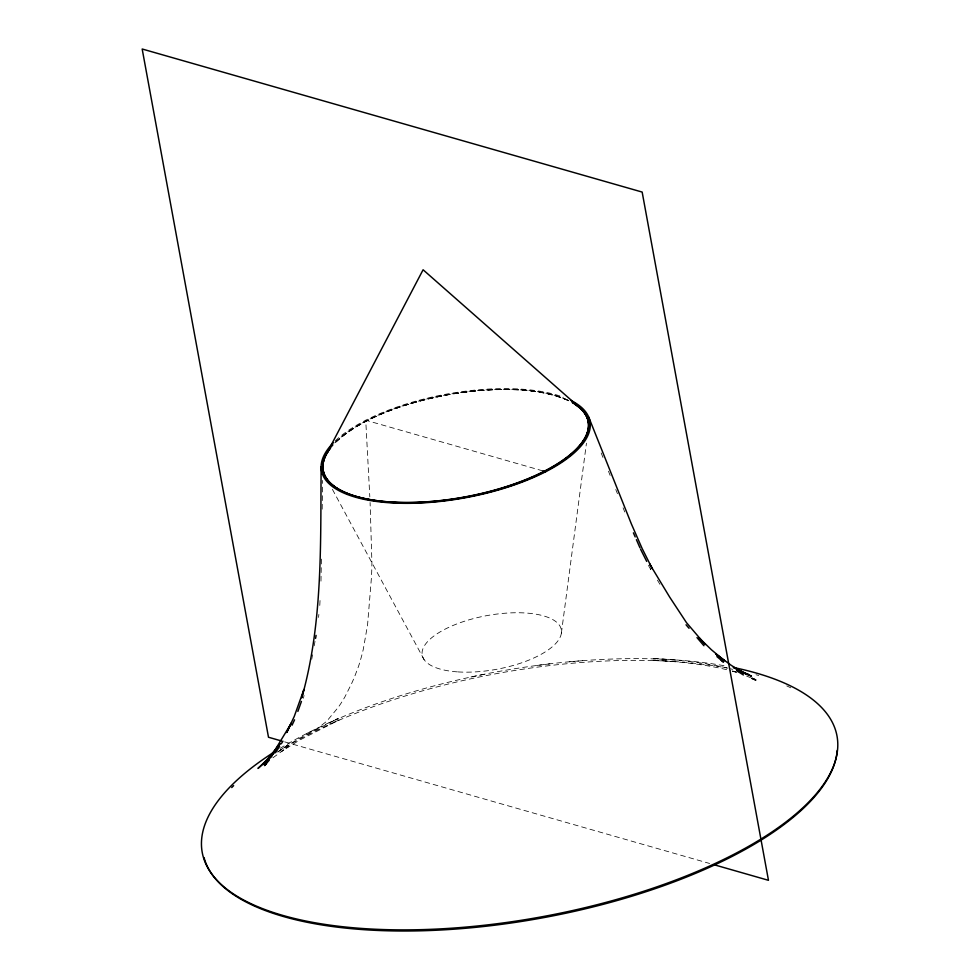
<?xml version="1.0" encoding="UTF-8"?>
<svg xmlns="http://www.w3.org/2000/svg" width="980" height="980" viewBox="0 0 980 980"><rect width="100%" height="100%" fill="white"/><g stroke="black" fill="none" stroke-linecap="round" stroke-linejoin="round"><path stroke-width="0.73" stroke-dasharray="4.9 3.68" d="M321.403 559.09L320.962 581.728M322.187 509.171L322.628 480.433M319.786 605.444L320.154 598.033M318.549 617.437L318.855 614.448M561.381 633.105L586.444 443.205M311.738 659.234L312.559 654.763M314.188 645.82L315.009 641.349M303.42 698.274L304.057 695.408M335.834 442.103C367.206 414.111 409.383 402.327 449.771 394.401C489.4 388.448 532.324 384.711 569.993 401.212A134.799 51.793 -10.5 0 0 448.583 394.609A134.799 51.793 -10.5 0 0 334.829 443.107A134.799 52.026 -10.4 0 1 447.738 394.83A134.799 52.026 -10.4 0 1 569.135 401.077M277.928 752.028L287.654 744.971L280.17 750.202L298.202 738.945L338.308 718.401L329.047 722.738M272.918 757.785L288.671 746.356L281.101 751.66L299.072 740.427L339.068 719.945L329.721 724.318M306.924 733.383L317.447 728.446L325.679 722.076A140.569 79.662 62.9 0 0 328.141 719.541L337.843 707.842A255.535 144.807 62.9 0 0 344.923 696.841L351.465 683.881A350.203 198.462 62.9 0 0 354.895 675.931L358.129 667.417A203.215 115.162 62.9 0 0 359.648 662.872L361.326 657.041A382.874 216.972 62.9 0 0 363.286 649.323L367.549 624.983L371.457 577.416A368.872 209.046 62.9 0 0 371.91 562.728L370.097 502.52M471.086 676.984L487.293 673.64M536.55 665.506L552.977 663.472M569.282 661.794L585.415 660.459M675.257 659.908L651.786 658.413C678.932 659.883 706.2 662.517 732.575 669.352M675.171 661.623L651.651 660.128C678.234 661.573 704.914 664.097 730.761 670.675M732.219 671.03L736.568 672.121M732.82 671.141L736.874 672.17M542.749 470.866L365.736 420.224L369.815 496.885M284.666 741.872L709.643 863.478M732.832 671.251L735.576 672.145M746.552 676.016L750.545 677.744M657.409 580.123L660.52 585.268M648.699 565.864L650.769 569.527L648.736 565.46M332.416 489.351L424.083 659.589M601.169 452.932L603.974 459.963M608.47 471.209L610.148 475.435M615.771 489.498L617.449 493.712M623.072 507.775L624.762 511.989M335.209 440.902A136.49 52.675 -10.4 0 1 563.476 397.219M279.925 748.463A322.69 124.534 -10.4 0 1 725.886 666.033M277.573 751.917A321.991 124.264 -10.4 0 1 727.809 668.127M756.021 674.73A321.991 124.264 -10.4 0 1 758.704 675.514M786.744 685.914A321.991 124.264 -10.4 0 1 790.701 687.801M334.78 442.862A134.799 52.026 -10.4 0 1 448.546 394.401A134.799 52.026 -10.4 0 1 569.993 401.261M458.028 671.913A70.695 27.281 -10.4 0 0 561.466 631.12A70.695 27.281 -10.4 0 0 455.823 624.334A70.695 27.281 -10.4 0 0 458.028 671.913"/><path stroke-width="1.47" d="M321.122 466.799C320.448 544.145 322.971 622.619 301.754 697.846L303.874 689.528L294.233 716.49L286.699 732.575L291.379 723.044L272.428 754.331L280.072 743.685L263.216 764.449L273.959 753.02L257.973 768.43L271.84 756.45M315.56 638.372L316.099 635.395M297.859 711.431L301.436 701.435M292.028 725.237L294.564 719.835M326.952 453.177L423.091 269.769L581.018 408.807M275.503 752.738L279.643 746.331M281.297 743.771L282.951 741.211M269.353 760.1L264.49 765.601L266.438 763.53M264.6 764.927L266.536 763.004M736.948 670.442L741.309 671.52L737.315 670.516M542.749 470.866L545.676 471.711M281.726 741.027L268.496 737.242L142.174 49L642.157 192.068L768.467 880.31L714.065 864.74M738.846 671.41L748.475 674.571L737.009 669.977L751.452 676.188L733.665 667.392M751.88 678.307L755.874 680.034L752.015 678.319M733.726 667.478L744.273 673.481L731.215 665.322L715.62 653.856L724.575 660.765L711.443 649.777L698.875 637.6L705.196 644.595L686.441 622.594L669.732 597.188L649.569 563.855L652.288 568.731L642.133 548.506L631.402 523.994L588.723 417.137M737.426 671.227L743.404 674.963M721.268 660.385L723.497 662.1L716.895 656.576M686.049 624.787L689.038 628.278M696.976 637.588L703.922 645.734M640.565 549.216L646.69 561.405M633.399 532.838L635.187 536.93M636.388 539.662L639.977 547.845M570.495 400.232A136.49 52.675 -10.4 0 1 463.846 498.024A136.49 52.675 -10.4 0 1 333.274 442.813M575.248 404.556A134.799 52.026 -10.4 0 1 463.001 497.791A134.799 52.026 -10.4 0 1 330.652 447.872M837.226 750.447A321.991 124.264 -10.4 0 1 530.891 919.902A321.991 124.264 -10.4 0 1 204.036 857.573M231.721 787.565A321.991 124.264 -10.4 0 1 233.644 785.642M733.297 667.466A322.69 124.534 -10.4 0 1 758.471 840.571A322.69 124.534 -10.4 0 1 312.877 922.388A322.69 124.534 -10.4 0 1 274.804 751.636M572.345 402.535A134.799 52.026 -10.4 0 1 467.607 496.664A134.799 52.026 -10.4 0 1 329.574 448.926M331.154 446.905A134.799 52.026 -10.4 0 1 332.894 444.883M572.332 402.474A134.799 51.793 -10.5 0 1 467.558 496.431A134.799 51.793 -10.5 0 1 329.623 449.159"/></g></svg>
